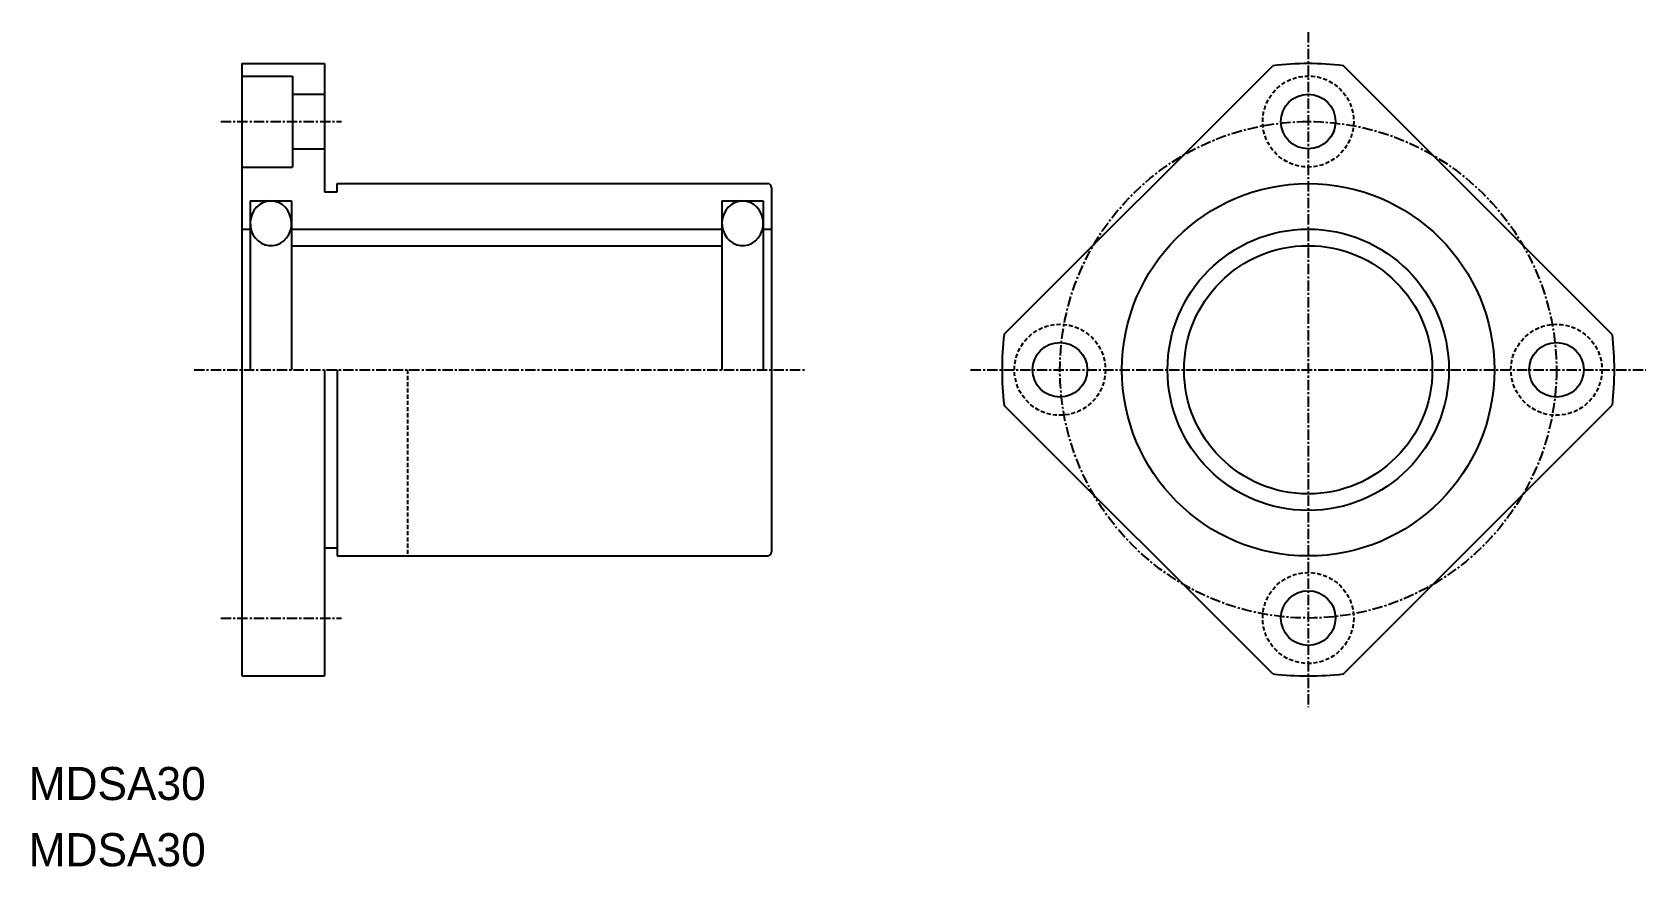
# Model space of a CAD drawing. Extents: x 10 to 205, y 10 to 111.
import ezdxf

# ---------------------------------------------------------------- set-up
doc = ezdxf.new("R2010")
doc.units = 0
doc.linetypes.add('CENTER', pattern=[2, 1.25, -0.25, 0.25, -0.25])
doc.linetypes.add('DASHED', pattern=[0.75, 0.5, -0.25])
doc.layers.get('0').update_dxf_attribs({"linetype": 'CONTINUOUS'})
doc.layers.add('CENTER', color=1, linetype='CENTER')

msp = doc.modelspace()

# ---------------------------------------------------------------- linework, layer by layer
at = {"color": 7, "linetype": 'CONTINUOUS'}
for p, q in [((35.77, 107), (35.77, 33)), ((35.77, 107), (45.77, 107)), ((35.77, 105.5), (41.87, 105.5)), ((41.87, 105.5), (41.87, 94.5)), ((45.77, 107), (45.77, 91.5)), ((127.86, 74.26), (160.36, 106.75)), ((201.37, 74.26), (168.87, 106.75)), ((41.87, 103.3), (45.77, 103.3)), ((41.87, 96.7), (45.77, 96.7)), ((35.77, 94.5), (41.87, 94.5)), ((47.27, 92.5), (99.27, 92.5)), ((47.27, 91.5), (47.27, 92.5)), ((99.77, 92), (99.77, 48)), ((36.77, 90.4), (36.77, 70)), ((36.77, 90.4), (41.77, 90.4)), ((41.77, 90.4), (41.77, 70)), ((45.77, 91.5), (47.27, 91.5)), ((93.77, 90.4), (93.77, 70)), ((93.77, 90.4), (98.77, 90.4)), ((98.77, 90.4), (98.77, 70)), ((185.12, 90.51), (185.12, 90.51)), ((35.77, 87), (36.77, 87)), ((41.77, 87), (93.77, 87)), ((98.77, 87), (99.77, 87)), ((41.77, 85), (93.77, 85)), ((193.25, 82.38), (193.25, 82.38)), ((45.77, 70), (45.77, 33)), ((47.27, 70), (47.27, 47.5)), ((160.36, 33.25), (127.86, 65.74)), ((168.87, 33.25), (201.37, 65.74)), ((45.77, 48.5), (47.27, 48.5)), ((47.27, 47.5), (99.27, 47.5)), ((35.77, 33), (45.77, 33))]:
    msp.add_line(p, q, dxfattribs=at)
at = {"color": 3, "linetype": 'DASHED'}
msp.add_line((55.77, 70), (55.77, 47.5), dxfattribs=at)
at = {"color": 7, "linetype": 'CONTINUOUS', "flags": 128}
for points in [[(39.27, 90.4), (38.8, 90.35), (38.34, 90.21), (37.92, 89.97), (37.55, 89.65), (37.23, 89.27), (37, 88.82), (36.84, 88.34), (36.77, 87.83), (36.8, 87.32), (36.91, 86.82), (37.11, 86.35), (37.38, 85.93), (37.73, 85.58), (38.13, 85.3), (38.57, 85.11), (39.03, 85.01), (39.51, 85.01), (39.98, 85.11), (40.42, 85.3), (40.82, 85.58), (41.16, 85.93), (41.44, 86.35), (41.63, 86.82), (41.75, 87.32), (41.77, 87.83), (41.7, 88.34), (41.54, 88.82), (41.31, 89.27), (41, 89.65), (40.62, 89.97), (40.2, 90.21), (39.74, 90.35)], [(96.27, 90.4), (95.8, 90.35), (95.34, 90.21), (94.92, 89.97), (94.55, 89.65), (94.23, 89.27), (94, 88.82), (93.84, 88.34), (93.77, 87.83), (93.8, 87.32), (93.91, 86.82), (94.11, 86.35), (94.38, 85.93), (94.73, 85.58), (95.13, 85.3), (95.57, 85.11), (96.03, 85.01), (96.51, 85.01), (96.98, 85.11), (97.42, 85.3), (97.82, 85.58), (98.16, 85.93), (98.44, 86.35), (98.63, 86.82), (98.75, 87.32), (98.77, 87.83), (98.7, 88.34), (98.54, 88.82), (98.31, 89.27), (98, 89.65), (97.62, 89.97), (97.2, 90.21), (96.74, 90.35)]]:
    msp.add_lwpolyline(points, close=True, dxfattribs=at)
at = {"color": 3, "linetype": 'DASHED'}
for centre in [(164.62, 100), (134.62, 70), (194.62, 70), (164.62, 40)]:
    msp.add_circle(centre, 5.5, dxfattribs=at)
at = {"color": 7, "linetype": 'CONTINUOUS'}
for centre, radius in [((164.62, 100), 3.3), ((164.62, 70), 22.5), ((164.62, 70), 17), ((164.62, 70), 15), ((134.62, 70), 3.3), ((194.62, 70), 3.3), ((164.62, 40), 3.3)]:
    msp.add_circle(centre, radius, dxfattribs=at)
for centre, radius, start, end in [((164.62, 70), 37, 83.3917, 96.6083), ((99.27, 92), 0.5, 360, 90), ((164.62, 70), 37, 173.3917, 186.6083), ((164.62, 70), 37, 353.3917, 6.6083), ((99.27, 48), 0.5, 270, 0), ((164.62, 70), 37, 263.3917, 276.6083)]:
    msp.add_arc(centre, radius, start, end, dxfattribs=at)
at = {"layer": 'CENTER', "color": 1, "linetype": 'CENTER'}
for p, q in [((164.62, 110.79), (164.62, 29.21)), ((33.21, 100), (47.8, 100)), ((30, 70), (103.83, 70)), ((123.83, 70), (205.41, 70)), ((33.21, 40), (47.8, 40))]:
    msp.add_line(p, q, dxfattribs=at)
msp.add_circle((164.62, 70), 30, dxfattribs=at)

# ---------------------------------------------------------------- texts
at = {"color": 7, "linetype": 'CONTINUOUS'}
for p in [(10, 18), (10, 10)]:
    msp.add_text('MDSA30', height=4, dxfattribs=at).set_placement(p)

doc.saveas('drawing.dxf')
